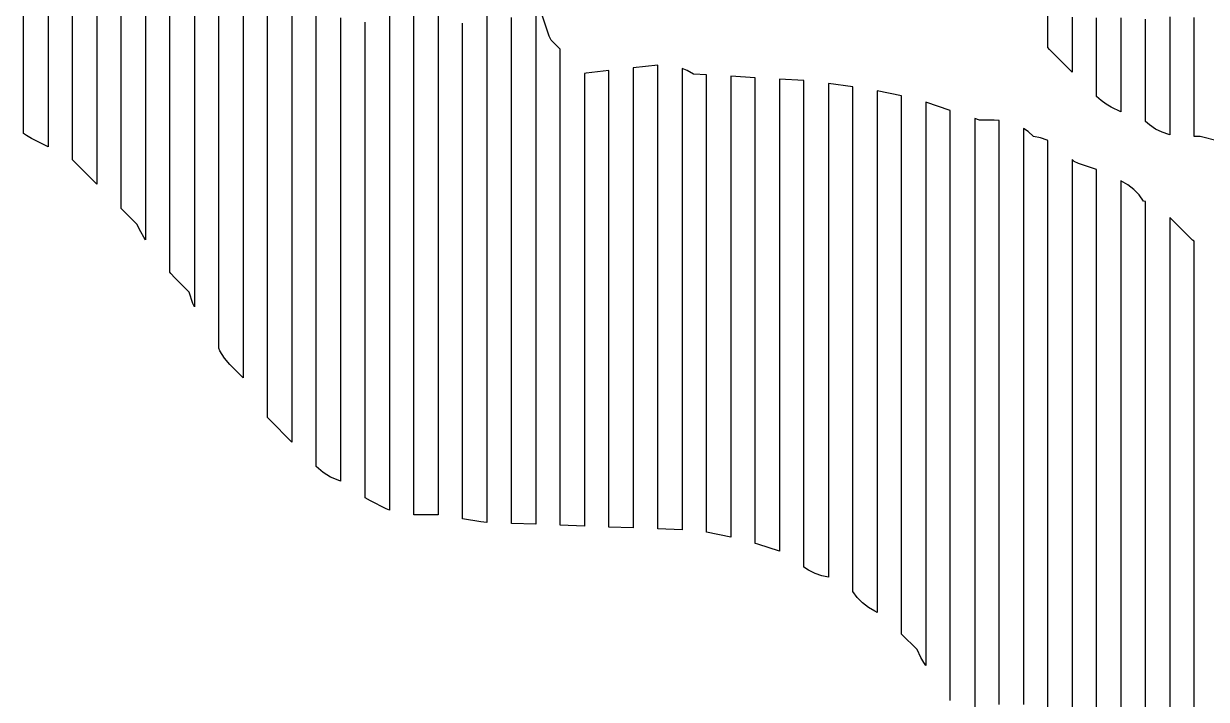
# Model space of a CAD drawing. Header units: metres. Extents: x -6 to 1890, y -8 to 898.
# Drawn here: x 1297.6 to 1491.6, y 657.3 to 768.2 of the extents above; entities that cross this region are included whole.
import ezdxf

# ---------------------------------------------------------------- set-up
doc = ezdxf.new("R2010")
doc.units = ezdxf.units.M
doc.layers.add('PASSADAS_COMPLETAS', color=1, linetype='CONTINUOUS')
doc.layers.add('PECAS_2D', color=3, linetype='CONTINUOUS')

msp = doc.modelspace()

# ---------------------------------------------------------------- linework, layer by layer
at = {"layer": 'PASSADAS_COMPLETAS'}
for points in [[(1301.578, 796.09), (1301.578, 759.69), (1301.578, 758.39), (1301.578, 757.09), (1301.578, 755.79), (1301.578, 754.49), (1301.578, 753.19), (1301.578, 747.99), (1298.88, 749.329), (1298.033, 749.811), (1297.578, 750.139), (1297.578, 755.349), (1297.578, 756.651), (1297.578, 757.954), (1297.578, 759.256), (1297.578, 760.559), (1297.578, 761.861), (1297.578, 763.164), (1297.578, 798.331)], [(1309.578, 793.92), (1309.578, 756.168), (1309.578, 754.866), (1309.578, 753.565), (1309.578, 752.263), (1309.578, 750.961), (1309.578, 749.659), (1309.578, 748.357), (1309.578, 741.848), (1305.578, 745.848), (1305.578, 751.038), (1305.578, 752.336), (1305.578, 753.633), (1305.578, 754.931), (1305.578, 756.228), (1305.578, 757.526), (1305.578, 758.823), (1305.578, 795.153)], [(1317.578, 789.427), (1317.578, 749.482), (1317.578, 746.905), (1317.578, 745.616), (1317.578, 744.327), (1317.578, 743.039), (1317.578, 741.75), (1317.578, 732.73), (1317.267, 733.162), (1316.785, 734.009), (1316.153, 735.274), (1313.578, 737.848), (1313.578, 745.629), (1313.578, 746.926), (1313.578, 748.223), (1313.578, 749.519), (1313.578, 750.816), (1313.578, 752.113), (1313.578, 792.312)], [(1325.578, 786.782), (1325.578, 742.533), (1325.578, 741.231), (1325.578, 739.93), (1325.578, 738.628), (1325.578, 737.327), (1325.578, 736.025), (1325.578, 734.724), (1325.578, 733.422), (1325.578, 732.121), (1325.578, 721.709), (1325.339, 722.275), (1324.726, 724.115), (1322.367, 726.474), (1321.716, 727.199), (1321.578, 727.391), (1321.578, 736.416), (1321.578, 737.705), (1321.578, 738.995), (1321.578, 740.284), (1321.578, 741.573), (1321.578, 742.863), (1321.578, 744.152), (1321.578, 745.442), (1321.578, 789.28)], [(1333.578, 781.3), (1333.578, 730.807), (1333.578, 729.513), (1333.578, 728.218), (1333.578, 726.923), (1333.578, 725.629), (1333.578, 724.334), (1333.578, 723.039), (1333.578, 721.745), (1333.578, 720.45), (1333.578, 719.155), (1333.578, 710.093), (1331.416, 712.255), (1330.503, 713.32), (1329.762, 714.52), (1329.578, 714.956), (1329.578, 725.322), (1329.578, 726.618), (1329.578, 727.914), (1329.578, 729.21), (1329.578, 730.505), (1329.578, 731.801), (1329.578, 733.097), (1329.578, 734.393), (1329.578, 735.689), (1329.578, 736.984), (1329.578, 783.632)], [(1341.578, 775.674), (1341.578, 717.581), (1341.578, 716.29), (1341.578, 714.999), (1341.578, 713.708), (1341.578, 712.417), (1341.578, 711.126), (1341.578, 709.835), (1341.578, 708.544), (1341.578, 707.253), (1341.578, 699.508), (1337.879, 703.207), (1337.578, 703.558), (1337.578, 712.659), (1337.578, 713.959), (1337.578, 715.26), (1337.578, 716.56), (1337.578, 717.86), (1337.578, 719.16), (1337.578, 720.461), (1337.578, 721.761), (1337.578, 723.061), (1337.578, 724.361), (1337.578, 778.969)], [(1469.578, 769.258), (1469.578, 767.968), (1469.578, 760.229), (1465.847, 763.96), (1465.578, 764.274), (1465.578, 774.584)], [(1349.578, 769.155), (1349.578, 767.866), (1349.578, 708.588), (1349.578, 707.299), (1349.578, 706.011), (1349.578, 704.722), (1349.578, 703.433), (1349.578, 702.145), (1349.578, 700.856), (1349.578, 699.567), (1349.578, 693.124), (1349.191, 693.253), (1347.899, 693.798), (1346.699, 694.539), (1345.578, 695.508), (1345.578, 703.239), (1345.578, 704.528), (1345.578, 705.817), (1345.578, 707.105), (1345.578, 708.394), (1345.578, 709.683), (1345.578, 710.971), (1345.578, 712.26), (1345.578, 713.549), (1345.578, 771.538)], [(1373.578, 770.624), (1373.578, 768.031), (1373.578, 765.438), (1373.578, 762.844), (1373.578, 760.251), (1373.578, 757.658), (1373.578, 755.065), (1373.578, 752.471), (1373.578, 749.878), (1373.578, 747.285), (1373.578, 744.691), (1373.578, 742.098), (1373.578, 739.505), (1373.578, 738.208), (1373.578, 736.911), (1373.578, 735.615), (1373.578, 734.318), (1373.578, 733.022), (1373.578, 731.725), (1373.578, 730.428), (1373.578, 696.715), (1373.578, 695.419), (1373.578, 694.122), (1373.578, 692.825), (1373.578, 691.529), (1373.578, 690.232), (1373.578, 686.342), (1372.547, 686.447), (1369.578, 686.942), (1369.578, 690.814), (1369.578, 692.105), (1369.578, 693.396), (1369.578, 694.686), (1369.578, 695.977), (1369.578, 697.268), (1369.578, 737.282), (1369.578, 738.573), (1369.578, 739.864), (1369.578, 741.155), (1369.578, 742.446), (1369.578, 743.736), (1369.578, 745.027), (1369.578, 746.318), (1369.578, 747.609), (1369.578, 750.19), (1369.578, 752.772), (1369.578, 755.354), (1369.578, 757.935), (1369.578, 760.517), (1369.578, 763.098), (1369.578, 765.68), (1369.578, 768.261)], [(1381.578, 771.582), (1381.578, 761.213), (1381.578, 759.917), (1381.578, 757.325), (1381.578, 754.733), (1381.578, 750.844), (1381.578, 749.548), (1381.578, 748.252), (1381.578, 746.956), (1381.578, 745.66), (1381.578, 744.364), (1381.578, 743.067), (1381.578, 741.771), (1381.578, 740.475), (1381.578, 737.883), (1381.578, 731.402), (1381.578, 730.106), (1381.578, 728.81), (1381.578, 727.514), (1381.578, 726.218), (1381.578, 695.111), (1381.578, 693.814), (1381.578, 692.518), (1381.578, 691.222), (1381.578, 689.926), (1381.578, 686.038), (1377.578, 686.186), (1377.578, 688.779), (1377.578, 690.076), (1377.578, 691.372), (1377.578, 692.669), (1377.578, 693.965), (1377.578, 695.262), (1377.578, 726.381), (1377.578, 727.678), (1377.578, 728.974), (1377.578, 730.271), (1377.578, 731.567), (1377.578, 732.864), (1377.578, 734.161), (1377.578, 736.754), (1377.578, 738.051), (1377.578, 739.347), (1377.578, 744.534), (1377.578, 747.127), (1377.578, 749.72), (1377.578, 752.313), (1377.578, 754.907), (1377.578, 757.5), (1377.578, 760.093), (1377.578, 762.686), (1377.578, 765.28), (1377.578, 767.873), (1377.578, 769.169)], [(1357.578, 769.944), (1357.578, 767.354), (1357.578, 764.764), (1357.578, 763.469), (1357.578, 762.174), (1357.578, 760.879), (1357.578, 759.584), (1357.578, 758.289), (1357.578, 756.995), (1357.578, 700.015), (1357.578, 698.72), (1357.578, 697.425), (1357.578, 696.13), (1357.578, 694.835), (1357.578, 693.54), (1357.578, 688.36), (1357.047, 688.576), (1354.462, 689.869), (1353.578, 690.378), (1353.578, 695.581), (1353.578, 696.881), (1353.578, 698.182), (1353.578, 699.483), (1353.578, 700.784), (1353.578, 702.085), (1353.578, 703.385), (1353.578, 704.686), (1353.578, 763.221), (1353.578, 764.522), (1353.578, 765.823), (1353.578, 767.124), (1353.578, 768.424)], [(1365.578, 769.603), (1365.578, 767), (1365.578, 764.397), (1365.578, 761.794), (1365.578, 759.191), (1365.578, 756.588), (1365.578, 753.985), (1365.578, 752.684), (1365.578, 751.382), (1365.578, 750.081), (1365.578, 748.779), (1365.578, 747.478), (1365.578, 746.176), (1365.578, 744.875), (1365.578, 698.02), (1365.578, 696.719), (1365.578, 695.417), (1365.578, 694.116), (1365.578, 692.814), (1365.578, 691.513), (1365.578, 687.608), (1361.578, 687.616), (1361.578, 691.477), (1361.578, 692.764), (1361.578, 694.051), (1361.578, 695.338), (1361.578, 696.625), (1361.578, 697.912), (1361.578, 699.199), (1361.578, 750.682), (1361.578, 751.969), (1361.578, 753.256), (1361.578, 754.543), (1361.578, 755.83), (1361.578, 758.404), (1361.578, 759.691), (1361.578, 762.265), (1361.578, 764.839), (1361.578, 767.414), (1361.578, 769.988)], [(1449.578, 657.144), (1449.578, 667.47), (1449.578, 668.76), (1449.578, 670.051), (1449.578, 671.342), (1449.578, 672.633), (1449.578, 673.923), (1449.578, 675.214), (1449.578, 680.377), (1449.578, 719.098), (1449.578, 720.388), (1449.578, 721.679), (1449.578, 722.97), (1449.578, 725.551), (1449.578, 728.133), (1449.578, 730.714), (1449.578, 733.295), (1449.578, 735.877), (1449.578, 738.458), (1449.578, 741.04), (1449.578, 744.912), (1449.578, 747.493), (1449.578, 748.784), (1449.578, 750.074), (1449.578, 753.947), (1445.578, 755.28), (1445.578, 751.376), (1445.578, 750.075), (1445.578, 747.472), (1445.578, 744.869), (1445.578, 742.267), (1445.578, 739.664), (1445.578, 737.061), (1445.578, 734.459), (1445.578, 731.856), (1445.578, 729.253), (1445.578, 726.651), (1445.578, 725.349), (1445.578, 724.048), (1445.578, 722.747), (1445.578, 721.445), (1445.578, 720.144), (1445.578, 679.803), (1445.578, 678.502), (1445.578, 677.2), (1445.578, 675.899), (1445.578, 674.598), (1445.578, 673.296), (1445.578, 671.995), (1445.578, 662.886), (1445.235, 663.361), (1444.753, 664.208), (1444.121, 665.473), (1441.578, 668.016), (1441.578, 675.81), (1441.578, 677.108), (1441.578, 678.407), (1441.578, 679.706), (1441.578, 681.005), (1441.578, 682.304), (1441.578, 700.489), (1441.578, 721.272), (1441.578, 722.571), (1441.578, 723.87), (1441.578, 725.169), (1441.578, 726.468), (1441.578, 729.066), (1441.578, 731.664), (1441.578, 734.262), (1441.578, 736.86), (1441.578, 739.458), (1441.578, 742.055), (1441.578, 744.653), (1441.578, 747.251), (1441.578, 749.849), (1441.578, 751.148), (1441.578, 752.447), (1441.578, 756.344), (1437.578, 757.144), (1437.578, 753.254), (1437.578, 751.958), (1437.578, 749.365), (1437.578, 746.772), (1437.578, 744.179), (1437.578, 741.586), (1437.578, 738.993), (1437.578, 736.401), (1437.578, 733.808), (1437.578, 731.215), (1437.578, 728.622), (1437.578, 727.325), (1437.578, 726.029), (1437.578, 724.732), (1437.578, 723.436), (1437.578, 722.14), (1437.578, 684.542), (1437.578, 683.246), (1437.578, 681.95), (1437.578, 680.653), (1437.578, 679.357), (1437.578, 678.06), (1437.578, 671.578), (1437.189, 671.772), (1436.133, 672.393), (1435.161, 673.157), (1434.301, 674.047), (1433.578, 675.032), (1433.578, 680.204), (1433.578, 681.497), (1433.578, 682.79), (1433.578, 684.083), (1433.578, 685.377), (1433.578, 686.67), (1433.578, 687.963), (1433.578, 724.167), (1433.578, 725.461), (1433.578, 726.754), (1433.578, 728.047), (1433.578, 729.34), (1433.578, 731.926), (1433.578, 734.512), (1433.578, 737.098), (1433.578, 739.684), (1433.578, 742.27), (1433.578, 744.856), (1433.578, 747.442), (1433.578, 750.028), (1433.578, 752.614), (1433.578, 753.907), (1433.578, 757.786), (1429.578, 758.358), (1429.578, 754.502), (1429.578, 753.216), (1429.578, 750.645), (1429.578, 748.075), (1429.578, 745.504), (1429.578, 742.933), (1429.578, 740.362), (1429.578, 737.791), (1429.578, 735.221), (1429.578, 732.65), (1429.578, 731.365), (1429.578, 730.079), (1429.578, 728.794), (1429.578, 727.508), (1429.578, 726.223), (1429.578, 724.938), (1429.578, 690.232), (1429.578, 687.661), (1429.578, 686.376), (1429.578, 685.09), (1429.578, 683.805), (1429.578, 682.52), (1429.578, 677.378), (1428.505, 677.6), (1427.392, 677.985), (1426.334, 678.514), (1425.578, 679.023), (1425.578, 684.172), (1425.578, 685.46), (1425.578, 686.747), (1425.578, 688.034), (1425.578, 689.322), (1425.578, 690.609), (1425.578, 691.896), (1425.578, 726.655), (1425.578, 727.942), (1425.578, 729.229), (1425.578, 730.517), (1425.578, 731.804), (1425.578, 734.379), (1425.578, 736.953), (1425.578, 739.528), (1425.578, 742.103), (1425.578, 744.677), (1425.578, 747.252), (1425.578, 749.827), (1425.578, 752.402), (1425.578, 753.689), (1425.578, 754.976), (1425.578, 758.838), (1421.578, 759.074), (1421.578, 755.201), (1421.578, 753.91), (1421.578, 752.619), (1421.578, 750.037), (1421.578, 747.455), (1421.578, 744.874), (1421.578, 742.292), (1421.578, 739.71), (1421.578, 737.128), (1421.578, 734.546), (1421.578, 731.965), (1421.578, 730.674), (1421.578, 729.383), (1421.578, 728.092), (1421.578, 726.801), (1421.578, 693.237), (1421.578, 691.947), (1421.578, 690.656), (1421.578, 689.365), (1421.578, 688.074), (1421.578, 686.783), (1421.578, 685.492), (1421.578, 681.619), (1418.031, 682.802), (1417.578, 682.915), (1417.578, 686.799), (1417.578, 688.094), (1417.578, 689.389), (1417.578, 690.684), (1417.578, 691.979), (1417.578, 693.273), (1417.578, 728.233), (1417.578, 729.528), (1417.578, 730.823), (1417.578, 732.118), (1417.578, 733.413), (1417.578, 736.002), (1417.578, 738.592), (1417.578, 741.181), (1417.578, 743.771), (1417.578, 746.361), (1417.578, 748.95), (1417.578, 751.54), (1417.578, 752.835), (1417.578, 754.13), (1417.578, 755.424), (1417.578, 759.309), (1413.578, 759.544), (1413.578, 755.632), (1413.578, 754.328), (1413.578, 751.72), (1413.578, 749.112), (1413.578, 746.505), (1413.578, 745.201), (1413.578, 742.593), (1413.578, 739.985), (1413.578, 737.377), (1413.578, 734.769), (1413.578, 732.161), (1413.578, 730.857), (1413.578, 729.553), (1413.578, 728.249), (1413.578, 694.346), (1413.578, 693.042), (1413.578, 691.739), (1413.578, 690.435), (1413.578, 689.131), (1413.578, 687.827), (1413.578, 683.915), (1409.578, 684.723), (1409.578, 688.605), (1409.578, 689.9), (1409.578, 691.194), (1409.578, 692.488), (1409.578, 693.782), (1409.578, 695.076), (1409.578, 727.428), (1409.578, 728.722), (1409.578, 730.016), (1409.578, 731.31), (1409.578, 732.604), (1409.578, 735.192), (1409.578, 737.78), (1409.578, 740.368), (1409.578, 742.956), (1409.578, 745.545), (1409.578, 748.133), (1409.578, 750.721), (1409.578, 752.015), (1409.578, 754.603), (1409.578, 755.897), (1409.578, 759.779), (1407.478, 759.903), (1406.392, 760.514), (1405.578, 760.835), (1405.578, 755.615), (1405.578, 754.31), (1405.578, 751.7), (1405.578, 749.09), (1405.578, 746.48), (1405.578, 743.87), (1405.578, 741.261), (1405.578, 738.651), (1405.578, 736.041), (1405.578, 733.431), (1405.578, 732.126), (1405.578, 730.821), (1405.578, 729.516), (1405.578, 728.211), (1405.578, 695.588), (1405.578, 694.283), (1405.578, 692.978), (1405.578, 691.673), (1405.578, 690.368), (1405.578, 689.063), (1405.578, 685.149), (1401.578, 685.297), (1401.578, 689.164), (1401.578, 690.453), (1401.578, 691.742), (1401.578, 693.031), (1401.578, 694.32), (1401.578, 695.609), (1401.578, 727.833), (1401.578, 729.122), (1401.578, 730.411), (1401.578, 731.7), (1401.578, 732.989), (1401.578, 735.567), (1401.578, 736.856), (1401.578, 739.434), (1401.578, 742.012), (1401.578, 744.59), (1401.578, 747.168), (1401.578, 749.746), (1401.578, 752.324), (1401.578, 753.613), (1401.578, 754.902), (1401.578, 761.346), (1397.578, 760.909), (1397.578, 754.404), (1397.578, 753.102), (1397.578, 751.801), (1397.578, 749.199), (1397.578, 746.597), (1397.578, 743.995), (1397.578, 741.392), (1397.578, 738.79), (1397.578, 736.188), (1397.578, 733.586), (1397.578, 732.285), (1397.578, 730.984), (1397.578, 728.381), (1397.578, 695.854), (1397.578, 694.553), (1397.578, 693.252), (1397.578, 691.951), (1397.578, 690.649), (1397.578, 689.348), (1397.578, 685.445), (1393.578, 685.593), (1393.578, 689.466), (1393.578, 690.757), (1393.578, 692.048), (1393.578, 693.339), (1393.578, 694.629), (1393.578, 726.902), (1393.578, 728.192), (1393.578, 729.483), (1393.578, 730.774), (1393.578, 732.065), (1393.578, 733.356), (1393.578, 734.647), (1393.578, 737.229), (1393.578, 739.81), (1393.578, 742.392), (1393.578, 744.974), (1393.578, 747.556), (1393.578, 748.847), (1393.578, 751.428), (1393.578, 752.719), (1393.578, 754.01), (1393.578, 760.465), (1389.842, 760.049), (1389.578, 760.008), (1389.578, 753.494), (1389.578, 752.191), (1389.578, 749.585), (1389.578, 746.979), (1389.578, 744.373), (1389.578, 741.767), (1389.578, 739.162), (1389.578, 736.556), (1389.578, 733.95), (1389.578, 732.647), (1389.578, 731.344), (1389.578, 730.041), (1389.578, 728.738), (1389.578, 727.435), (1389.578, 694.862), (1389.578, 693.559), (1389.578, 692.256), (1389.578, 690.953), (1389.578, 689.65), (1389.578, 685.741), (1385.578, 685.889), (1385.578, 689.794), (1385.578, 691.095), (1385.578, 692.396), (1385.578, 693.698), (1385.578, 694.999), (1385.578, 727.534), (1385.578, 728.836), (1385.578, 730.137), (1385.578, 731.438), (1385.578, 732.74), (1385.578, 735.343), (1385.578, 737.945), (1385.578, 740.548), (1385.578, 743.151), (1385.578, 748.357), (1385.578, 750.959), (1385.578, 752.261), (1385.578, 753.562), (1385.578, 754.864), (1385.578, 763.973), (1384.107, 765.444), (1383.764, 766.13), (1382.676, 769.394)], [(1477.578, 769.134), (1477.578, 767.847), (1477.578, 766.561), (1477.578, 765.274), (1477.578, 763.987), (1477.578, 762.701), (1477.578, 761.414), (1477.578, 760.127), (1477.578, 753.694), (1475.968, 754.499), (1475.121, 754.981), (1474.328, 755.553), (1473.578, 756.229), (1473.578, 763.959), (1473.578, 765.248), (1473.578, 766.536), (1473.578, 769.113)], [(1485.578, 769.286), (1485.578, 767.997), (1485.578, 766.707), (1485.578, 765.418), (1485.578, 764.128), (1485.578, 762.838), (1485.578, 761.549), (1485.578, 760.259), (1485.578, 758.97), (1485.578, 757.68), (1485.578, 756.39), (1485.578, 755.101), (1485.578, 749.942), (1485.451, 749.967), (1484.311, 750.354), (1483.231, 750.887), (1482.24, 751.552), (1481.578, 752.133), (1481.578, 757.297), (1481.578, 758.587), (1481.578, 759.878), (1481.578, 761.169), (1481.578, 763.751), (1481.578, 765.042), (1481.578, 766.333), (1481.578, 767.623), (1481.578, 768.914)], [(1493.578, 748.904), (1490.551, 749.661), (1489.578, 749.661), (1489.578, 753.565), (1489.578, 754.866), (1489.578, 756.168), (1489.578, 757.469), (1489.578, 758.771), (1489.578, 760.072), (1489.578, 761.373), (1489.578, 762.675), (1489.578, 763.976), (1489.578, 765.277), (1489.578, 766.579), (1489.578, 767.88), (1489.578, 769.182)], [(1457.578, 656.502), (1457.578, 657.797), (1457.578, 659.091), (1457.578, 660.386), (1457.578, 661.68), (1457.578, 662.975), (1457.578, 664.269), (1457.578, 665.564), (1457.578, 666.858), (1457.578, 713.461), (1457.578, 714.756), (1457.578, 716.051), (1457.578, 717.345), (1457.578, 718.64), (1457.578, 719.934), (1457.578, 722.523), (1457.578, 725.112), (1457.578, 727.701), (1457.578, 730.29), (1457.578, 732.879), (1457.578, 735.468), (1457.578, 738.057), (1457.578, 740.647), (1457.578, 743.236), (1457.578, 745.825), (1457.578, 747.119), (1457.578, 752.297), (1456.77, 752.349), (1454.369, 752.349), (1453.578, 752.613), (1453.578, 748.731), (1453.578, 747.437), (1453.578, 744.848), (1453.578, 742.26), (1453.578, 739.672), (1453.578, 737.083), (1453.578, 734.495), (1453.578, 731.907), (1453.578, 729.318), (1453.578, 726.73), (1453.578, 724.142), (1453.578, 721.553), (1453.578, 720.259), (1453.578, 718.965), (1453.578, 717.671), (1453.578, 716.377), (1453.578, 672.375), (1453.578, 671.081), (1453.578, 669.787), (1453.578, 668.492), (1453.578, 667.198), (1453.578, 665.904), (1453.578, 664.61), (1453.578, 663.316), (1453.578, 662.022), (1453.578, 647.786)], [(1465.578, 648.35), (1465.578, 708.997), (1465.578, 710.287), (1465.578, 711.578), (1465.578, 712.868), (1465.578, 714.158), (1465.578, 716.739), (1465.578, 719.32), (1465.578, 721.9), (1465.578, 724.481), (1465.578, 727.062), (1465.578, 729.643), (1465.578, 732.223), (1465.578, 734.804), (1465.578, 737.385), (1465.578, 739.965), (1465.578, 741.256), (1465.578, 742.546), (1465.578, 748.998), (1465.467, 749.053), (1464.354, 749.439), (1463.205, 749.684), (1462.324, 750.459), (1461.578, 750.959), (1461.578, 744.486), (1461.578, 743.192), (1461.578, 740.603), (1461.578, 738.014), (1461.578, 735.425), (1461.578, 732.836), (1461.578, 730.247), (1461.578, 727.658), (1461.578, 725.069), (1461.578, 722.48), (1461.578, 719.891), (1461.578, 717.302), (1461.578, 716.008), (1461.578, 714.713), (1461.578, 713.419), (1461.578, 712.124), (1461.578, 710.83), (1461.578, 659.051), (1461.578, 657.756), (1461.578, 656.462)], [(1473.578, 624.328), (1473.578, 701.68), (1473.578, 702.969), (1473.578, 704.258), (1473.578, 705.547), (1473.578, 706.836), (1473.578, 708.126), (1473.578, 710.704), (1473.578, 713.282), (1473.578, 717.15), (1473.578, 719.728), (1473.578, 722.307), (1473.578, 724.885), (1473.578, 727.464), (1473.578, 730.042), (1473.578, 732.62), (1473.578, 735.199), (1473.578, 737.777), (1473.578, 739.066), (1473.578, 744.223), (1470.602, 745.215), (1469.917, 745.558), (1469.578, 745.896), (1469.578, 740.73), (1469.578, 739.439), (1469.578, 736.856), (1469.578, 735.564), (1469.578, 731.689), (1469.578, 729.106), (1469.578, 726.523), (1469.578, 723.94), (1469.578, 721.357), (1469.578, 718.774), (1469.578, 716.191), (1469.578, 713.608), (1469.578, 712.316), (1469.578, 711.025), (1469.578, 709.733), (1469.578, 708.441), (1469.578, 705.858), (1469.578, 634.823)], [(1481.578, 613.772), (1481.578, 693.796), (1481.578, 695.087), (1481.578, 696.378), (1481.578, 697.668), (1481.578, 698.959), (1481.578, 700.25), (1481.578, 702.831), (1481.578, 705.413), (1481.578, 707.994), (1481.578, 710.576), (1481.578, 713.157), (1481.578, 715.738), (1481.578, 719.61), (1481.578, 722.192), (1481.578, 724.773), (1481.578, 727.355), (1481.578, 729.936), (1481.578, 731.227), (1481.578, 732.518), (1481.578, 738.971), (1481.257, 739.078), (1480.532, 740.066), (1479.673, 740.955), (1478.701, 741.72), (1477.578, 742.373), (1477.578, 735.896), (1477.578, 734.601), (1477.578, 732.01), (1477.578, 729.419), (1477.578, 726.828), (1477.578, 724.237), (1477.578, 721.646), (1477.578, 719.055), (1477.578, 716.464), (1477.578, 713.873), (1477.578, 711.282), (1477.578, 708.691), (1477.578, 706.1), (1477.578, 704.805), (1477.578, 703.509), (1477.578, 702.214), (1477.578, 700.918), (1477.578, 699.623), (1477.578, 616.712)], [(1489.578, 607.45), (1489.578, 680.93), (1489.578, 682.219), (1489.578, 683.509), (1489.578, 684.798), (1489.578, 686.087), (1489.578, 687.376), (1489.578, 688.665), (1489.578, 689.954), (1489.578, 693.822), (1489.578, 696.4), (1489.578, 698.978), (1489.578, 701.556), (1489.578, 704.135), (1489.578, 706.713), (1489.578, 709.291), (1489.578, 711.87), (1489.578, 714.448), (1489.578, 717.026), (1489.578, 719.604), (1489.578, 723.472), (1489.578, 724.761), (1489.578, 726.05), (1489.578, 732.496), (1489.306, 732.632), (1485.578, 736.359), (1485.578, 729.887), (1485.578, 728.592), (1485.578, 726.003), (1485.578, 723.414), (1485.578, 720.825), (1485.578, 718.235), (1485.578, 714.352), (1485.578, 711.762), (1485.578, 709.173), (1485.578, 706.584), (1485.578, 703.995), (1485.578, 701.406), (1485.578, 698.817), (1485.578, 696.227), (1485.578, 694.933), (1485.578, 693.638), (1485.578, 692.344), (1485.578, 689.755), (1485.578, 688.46), (1485.578, 608.196)]]:
    msp.add_lwpolyline(points, dxfattribs=at)
at = {"layer": 'PECAS_2D'}
for points in [[(1301.578, 796.09), (1301.578, 759.69), (1301.578, 758.39), (1301.578, 757.09), (1301.578, 755.79), (1301.578, 754.49), (1301.578, 753.19), (1301.578, 747.99), (1298.88, 749.329), (1298.033, 749.811), (1297.578, 750.139), (1297.578, 755.349), (1297.578, 756.651), (1297.578, 757.954), (1297.578, 759.256), (1297.578, 760.559), (1297.578, 761.861), (1297.578, 763.164), (1297.578, 798.331)], [(1309.578, 793.92), (1309.578, 756.168), (1309.578, 754.866), (1309.578, 753.565), (1309.578, 752.263), (1309.578, 750.961), (1309.578, 749.659), (1309.578, 748.357), (1309.578, 741.848), (1305.578, 745.848), (1305.578, 751.038), (1305.578, 752.336), (1305.578, 753.633), (1305.578, 754.931), (1305.578, 756.228), (1305.578, 757.526), (1305.578, 758.823), (1305.578, 795.153)], [(1317.578, 789.427), (1317.578, 749.482), (1317.578, 746.905), (1317.578, 745.616), (1317.578, 744.327), (1317.578, 743.039), (1317.578, 741.75), (1317.578, 732.73), (1317.267, 733.162), (1316.785, 734.009), (1316.153, 735.274), (1313.578, 737.848), (1313.578, 745.629), (1313.578, 746.926), (1313.578, 748.223), (1313.578, 749.519), (1313.578, 750.816), (1313.578, 752.113), (1313.578, 792.312)], [(1325.578, 786.782), (1325.578, 742.533), (1325.578, 741.231), (1325.578, 739.93), (1325.578, 738.628), (1325.578, 737.327), (1325.578, 736.025), (1325.578, 734.724), (1325.578, 733.422), (1325.578, 732.121), (1325.578, 721.709), (1325.339, 722.275), (1324.726, 724.115), (1322.367, 726.474), (1321.716, 727.199), (1321.578, 727.391), (1321.578, 736.416), (1321.578, 737.705), (1321.578, 738.995), (1321.578, 740.284), (1321.578, 741.573), (1321.578, 742.863), (1321.578, 744.152), (1321.578, 745.442), (1321.578, 789.28)], [(1333.578, 781.3), (1333.578, 730.807), (1333.578, 729.513), (1333.578, 728.218), (1333.578, 726.923), (1333.578, 725.629), (1333.578, 724.334), (1333.578, 723.039), (1333.578, 721.745), (1333.578, 720.45), (1333.578, 719.155), (1333.578, 710.093), (1331.416, 712.255), (1330.503, 713.32), (1329.762, 714.52), (1329.578, 714.956), (1329.578, 725.322), (1329.578, 726.618), (1329.578, 727.914), (1329.578, 729.21), (1329.578, 730.505), (1329.578, 731.801), (1329.578, 733.097), (1329.578, 734.393), (1329.578, 735.689), (1329.578, 736.984), (1329.578, 783.632)], [(1341.578, 775.674), (1341.578, 717.581), (1341.578, 716.29), (1341.578, 714.999), (1341.578, 713.708), (1341.578, 712.417), (1341.578, 711.126), (1341.578, 709.835), (1341.578, 708.544), (1341.578, 707.253), (1341.578, 699.508), (1337.879, 703.207), (1337.578, 703.558), (1337.578, 712.659), (1337.578, 713.959), (1337.578, 715.26), (1337.578, 716.56), (1337.578, 717.86), (1337.578, 719.16), (1337.578, 720.461), (1337.578, 721.761), (1337.578, 723.061), (1337.578, 724.361), (1337.578, 778.969)], [(1469.578, 769.258), (1469.578, 767.968), (1469.578, 760.229), (1465.847, 763.96), (1465.578, 764.274), (1465.578, 774.584)], [(1349.578, 769.155), (1349.578, 767.866), (1349.578, 708.588), (1349.578, 707.299), (1349.578, 706.011), (1349.578, 704.722), (1349.578, 703.433), (1349.578, 702.145), (1349.578, 700.856), (1349.578, 699.567), (1349.578, 693.124), (1349.191, 693.253), (1347.899, 693.798), (1346.699, 694.539), (1345.578, 695.508), (1345.578, 703.239), (1345.578, 704.528), (1345.578, 705.817), (1345.578, 707.105), (1345.578, 708.394), (1345.578, 709.683), (1345.578, 710.971), (1345.578, 712.26), (1345.578, 713.549), (1345.578, 771.538)], [(1373.578, 770.624), (1373.578, 768.031), (1373.578, 765.438), (1373.578, 762.844), (1373.578, 760.251), (1373.578, 757.658), (1373.578, 755.065), (1373.578, 752.471), (1373.578, 749.878), (1373.578, 747.285), (1373.578, 744.691), (1373.578, 742.098), (1373.578, 739.505), (1373.578, 738.208), (1373.578, 736.911), (1373.578, 735.615), (1373.578, 734.318), (1373.578, 733.022), (1373.578, 731.725), (1373.578, 730.428), (1373.578, 696.715), (1373.578, 695.419), (1373.578, 694.122), (1373.578, 692.825), (1373.578, 691.529), (1373.578, 690.232), (1373.578, 686.342), (1372.547, 686.447), (1369.578, 686.942), (1369.578, 690.814), (1369.578, 692.105), (1369.578, 693.396), (1369.578, 694.686), (1369.578, 695.977), (1369.578, 697.268), (1369.578, 737.282), (1369.578, 738.573), (1369.578, 739.864), (1369.578, 741.155), (1369.578, 742.446), (1369.578, 743.736), (1369.578, 745.027), (1369.578, 746.318), (1369.578, 747.609), (1369.578, 750.19), (1369.578, 752.772), (1369.578, 755.354), (1369.578, 757.935), (1369.578, 760.517), (1369.578, 763.098), (1369.578, 765.68), (1369.578, 768.261)], [(1381.578, 771.582), (1381.578, 761.213), (1381.578, 759.917), (1381.578, 757.325), (1381.578, 754.733), (1381.578, 750.844), (1381.578, 749.548), (1381.578, 748.252), (1381.578, 746.956), (1381.578, 745.66), (1381.578, 744.364), (1381.578, 743.067), (1381.578, 741.771), (1381.578, 740.475), (1381.578, 737.883), (1381.578, 731.402), (1381.578, 730.106), (1381.578, 728.81), (1381.578, 727.514), (1381.578, 726.218), (1381.578, 695.111), (1381.578, 693.814), (1381.578, 692.518), (1381.578, 691.222), (1381.578, 689.926), (1381.578, 686.038), (1377.578, 686.186), (1377.578, 688.779), (1377.578, 690.076), (1377.578, 691.372), (1377.578, 692.669), (1377.578, 693.965), (1377.578, 695.262), (1377.578, 726.381), (1377.578, 727.678), (1377.578, 728.974), (1377.578, 730.271), (1377.578, 731.567), (1377.578, 732.864), (1377.578, 734.161), (1377.578, 736.754), (1377.578, 738.051), (1377.578, 739.347), (1377.578, 744.534), (1377.578, 747.127), (1377.578, 749.72), (1377.578, 752.313), (1377.578, 754.907), (1377.578, 757.5), (1377.578, 760.093), (1377.578, 762.686), (1377.578, 765.28), (1377.578, 767.873), (1377.578, 769.169)], [(1357.578, 769.944), (1357.578, 767.354), (1357.578, 764.764), (1357.578, 763.469), (1357.578, 762.174), (1357.578, 760.879), (1357.578, 759.584), (1357.578, 758.289), (1357.578, 756.995), (1357.578, 700.015), (1357.578, 698.72), (1357.578, 697.425), (1357.578, 696.13), (1357.578, 694.835), (1357.578, 693.54), (1357.578, 688.36), (1357.047, 688.576), (1354.462, 689.869), (1353.578, 690.378), (1353.578, 695.581), (1353.578, 696.881), (1353.578, 698.182), (1353.578, 699.483), (1353.578, 700.784), (1353.578, 702.085), (1353.578, 703.385), (1353.578, 704.686), (1353.578, 763.221), (1353.578, 764.522), (1353.578, 765.823), (1353.578, 767.124), (1353.578, 768.424)], [(1365.578, 769.603), (1365.578, 767), (1365.578, 764.397), (1365.578, 761.794), (1365.578, 759.191), (1365.578, 756.588), (1365.578, 753.985), (1365.578, 752.684), (1365.578, 751.382), (1365.578, 750.081), (1365.578, 748.779), (1365.578, 747.478), (1365.578, 746.176), (1365.578, 744.875), (1365.578, 698.02), (1365.578, 696.719), (1365.578, 695.417), (1365.578, 694.116), (1365.578, 692.814), (1365.578, 691.513), (1365.578, 687.608), (1361.578, 687.616), (1361.578, 691.477), (1361.578, 692.764), (1361.578, 694.051), (1361.578, 695.338), (1361.578, 696.625), (1361.578, 697.912), (1361.578, 699.199), (1361.578, 750.682), (1361.578, 751.969), (1361.578, 753.256), (1361.578, 754.543), (1361.578, 755.83), (1361.578, 758.404), (1361.578, 759.691), (1361.578, 762.265), (1361.578, 764.839), (1361.578, 767.414), (1361.578, 769.988)], [(1449.578, 657.144), (1449.578, 667.47), (1449.578, 668.76), (1449.578, 670.051), (1449.578, 671.342), (1449.578, 672.633), (1449.578, 673.923), (1449.578, 675.214), (1449.578, 680.377), (1449.578, 719.098), (1449.578, 720.388), (1449.578, 721.679), (1449.578, 722.97), (1449.578, 725.551), (1449.578, 728.133), (1449.578, 730.714), (1449.578, 733.295), (1449.578, 735.877), (1449.578, 738.458), (1449.578, 741.04), (1449.578, 744.912), (1449.578, 747.493), (1449.578, 748.784), (1449.578, 750.074), (1449.578, 753.947), (1445.578, 755.28), (1445.578, 751.376), (1445.578, 750.075), (1445.578, 747.472), (1445.578, 744.869), (1445.578, 742.267), (1445.578, 739.664), (1445.578, 737.061), (1445.578, 734.459), (1445.578, 731.856), (1445.578, 729.253), (1445.578, 726.651), (1445.578, 725.349), (1445.578, 724.048), (1445.578, 722.747), (1445.578, 721.445), (1445.578, 720.144), (1445.578, 679.803), (1445.578, 678.502), (1445.578, 677.2), (1445.578, 675.899), (1445.578, 674.598), (1445.578, 673.296), (1445.578, 671.995), (1445.578, 662.886), (1445.235, 663.361), (1444.753, 664.208), (1444.121, 665.473), (1441.578, 668.016), (1441.578, 675.81), (1441.578, 677.108), (1441.578, 678.407), (1441.578, 679.706), (1441.578, 681.005), (1441.578, 682.304), (1441.578, 700.489), (1441.578, 721.272), (1441.578, 722.571), (1441.578, 723.87), (1441.578, 725.169), (1441.578, 726.468), (1441.578, 729.066), (1441.578, 731.664), (1441.578, 734.262), (1441.578, 736.86), (1441.578, 739.458), (1441.578, 742.055), (1441.578, 744.653), (1441.578, 747.251), (1441.578, 749.849), (1441.578, 751.148), (1441.578, 752.447), (1441.578, 756.344), (1437.578, 757.144), (1437.578, 753.254), (1437.578, 751.958), (1437.578, 749.365), (1437.578, 746.772), (1437.578, 744.179), (1437.578, 741.586), (1437.578, 738.993), (1437.578, 736.401), (1437.578, 733.808), (1437.578, 731.215), (1437.578, 728.622), (1437.578, 727.325), (1437.578, 726.029), (1437.578, 724.732), (1437.578, 723.436), (1437.578, 722.14), (1437.578, 684.542), (1437.578, 683.246), (1437.578, 681.95), (1437.578, 680.653), (1437.578, 679.357), (1437.578, 678.06), (1437.578, 671.578), (1437.189, 671.772), (1436.133, 672.393), (1435.161, 673.157), (1434.301, 674.047), (1433.578, 675.032), (1433.578, 680.204), (1433.578, 681.497), (1433.578, 682.79), (1433.578, 684.083), (1433.578, 685.377), (1433.578, 686.67), (1433.578, 687.963), (1433.578, 724.167), (1433.578, 725.461), (1433.578, 726.754), (1433.578, 728.047), (1433.578, 729.34), (1433.578, 731.926), (1433.578, 734.512), (1433.578, 737.098), (1433.578, 739.684), (1433.578, 742.27), (1433.578, 744.856), (1433.578, 747.442), (1433.578, 750.028), (1433.578, 752.614), (1433.578, 753.907), (1433.578, 757.786), (1429.578, 758.358), (1429.578, 754.502), (1429.578, 753.216), (1429.578, 750.645), (1429.578, 748.075), (1429.578, 745.504), (1429.578, 742.933), (1429.578, 740.362), (1429.578, 737.791), (1429.578, 735.221), (1429.578, 732.65), (1429.578, 731.365), (1429.578, 730.079), (1429.578, 728.794), (1429.578, 727.508), (1429.578, 726.223), (1429.578, 724.938), (1429.578, 690.232), (1429.578, 687.661), (1429.578, 686.376), (1429.578, 685.09), (1429.578, 683.805), (1429.578, 682.52), (1429.578, 677.378), (1428.505, 677.6), (1427.392, 677.985), (1426.334, 678.514), (1425.578, 679.023), (1425.578, 684.172), (1425.578, 685.46), (1425.578, 686.747), (1425.578, 688.034), (1425.578, 689.322), (1425.578, 690.609), (1425.578, 691.896), (1425.578, 726.655), (1425.578, 727.942), (1425.578, 729.229), (1425.578, 730.517), (1425.578, 731.804), (1425.578, 734.379), (1425.578, 736.953), (1425.578, 739.528), (1425.578, 742.103), (1425.578, 744.677), (1425.578, 747.252), (1425.578, 749.827), (1425.578, 752.402), (1425.578, 753.689), (1425.578, 754.976), (1425.578, 758.838), (1421.578, 759.074), (1421.578, 755.201), (1421.578, 753.91), (1421.578, 752.619), (1421.578, 750.037), (1421.578, 747.455), (1421.578, 744.874), (1421.578, 742.292), (1421.578, 739.71), (1421.578, 737.128), (1421.578, 734.546), (1421.578, 731.965), (1421.578, 730.674), (1421.578, 729.383), (1421.578, 728.092), (1421.578, 726.801), (1421.578, 693.237), (1421.578, 691.947), (1421.578, 690.656), (1421.578, 689.365), (1421.578, 688.074), (1421.578, 686.783), (1421.578, 685.492), (1421.578, 681.619), (1418.031, 682.802), (1417.578, 682.915), (1417.578, 686.799), (1417.578, 688.094), (1417.578, 689.389), (1417.578, 690.684), (1417.578, 691.979), (1417.578, 693.273), (1417.578, 728.233), (1417.578, 729.528), (1417.578, 730.823), (1417.578, 732.118), (1417.578, 733.413), (1417.578, 736.002), (1417.578, 738.592), (1417.578, 741.181), (1417.578, 743.771), (1417.578, 746.361), (1417.578, 748.95), (1417.578, 751.54), (1417.578, 752.835), (1417.578, 754.13), (1417.578, 755.424), (1417.578, 759.309), (1413.578, 759.544), (1413.578, 755.632), (1413.578, 754.328), (1413.578, 751.72), (1413.578, 749.112), (1413.578, 746.505), (1413.578, 745.201), (1413.578, 742.593), (1413.578, 739.985), (1413.578, 737.377), (1413.578, 734.769), (1413.578, 732.161), (1413.578, 730.857), (1413.578, 729.553), (1413.578, 728.249), (1413.578, 694.346), (1413.578, 693.042), (1413.578, 691.739), (1413.578, 690.435), (1413.578, 689.131), (1413.578, 687.827), (1413.578, 683.915), (1409.578, 684.723), (1409.578, 688.605), (1409.578, 689.9), (1409.578, 691.194), (1409.578, 692.488), (1409.578, 693.782), (1409.578, 695.076), (1409.578, 727.428), (1409.578, 728.722), (1409.578, 730.016), (1409.578, 731.31), (1409.578, 732.604), (1409.578, 735.192), (1409.578, 737.78), (1409.578, 740.368), (1409.578, 742.956), (1409.578, 745.545), (1409.578, 748.133), (1409.578, 750.721), (1409.578, 752.015), (1409.578, 754.603), (1409.578, 755.897), (1409.578, 759.779), (1407.478, 759.903), (1406.392, 760.514), (1405.578, 760.835), (1405.578, 755.615), (1405.578, 754.31), (1405.578, 751.7), (1405.578, 749.09), (1405.578, 746.48), (1405.578, 743.87), (1405.578, 741.261), (1405.578, 738.651), (1405.578, 736.041), (1405.578, 733.431), (1405.578, 732.126), (1405.578, 730.821), (1405.578, 729.516), (1405.578, 728.211), (1405.578, 695.588), (1405.578, 694.283), (1405.578, 692.978), (1405.578, 691.673), (1405.578, 690.368), (1405.578, 689.063), (1405.578, 685.149), (1401.578, 685.297), (1401.578, 689.164), (1401.578, 690.453), (1401.578, 691.742), (1401.578, 693.031), (1401.578, 694.32), (1401.578, 695.609), (1401.578, 727.833), (1401.578, 729.122), (1401.578, 730.411), (1401.578, 731.7), (1401.578, 732.989), (1401.578, 735.567), (1401.578, 736.856), (1401.578, 739.434), (1401.578, 742.012), (1401.578, 744.59), (1401.578, 747.168), (1401.578, 749.746), (1401.578, 752.324), (1401.578, 753.613), (1401.578, 754.902), (1401.578, 761.346), (1397.578, 760.909), (1397.578, 754.404), (1397.578, 753.102), (1397.578, 751.801), (1397.578, 749.199), (1397.578, 746.597), (1397.578, 743.995), (1397.578, 741.392), (1397.578, 738.79), (1397.578, 736.188), (1397.578, 733.586), (1397.578, 732.285), (1397.578, 730.984), (1397.578, 728.381), (1397.578, 695.854), (1397.578, 694.553), (1397.578, 693.252), (1397.578, 691.951), (1397.578, 690.649), (1397.578, 689.348), (1397.578, 685.445), (1393.578, 685.593), (1393.578, 689.466), (1393.578, 690.757), (1393.578, 692.048), (1393.578, 693.339), (1393.578, 694.629), (1393.578, 726.902), (1393.578, 728.192), (1393.578, 729.483), (1393.578, 730.774), (1393.578, 732.065), (1393.578, 733.356), (1393.578, 734.647), (1393.578, 737.229), (1393.578, 739.81), (1393.578, 742.392), (1393.578, 744.974), (1393.578, 747.556), (1393.578, 748.847), (1393.578, 751.428), (1393.578, 752.719), (1393.578, 754.01), (1393.578, 760.465), (1389.842, 760.049), (1389.578, 760.008), (1389.578, 753.494), (1389.578, 752.191), (1389.578, 749.585), (1389.578, 746.979), (1389.578, 744.373), (1389.578, 741.767), (1389.578, 739.162), (1389.578, 736.556), (1389.578, 733.95), (1389.578, 732.647), (1389.578, 731.344), (1389.578, 730.041), (1389.578, 728.738), (1389.578, 727.435), (1389.578, 694.862), (1389.578, 693.559), (1389.578, 692.256), (1389.578, 690.953), (1389.578, 689.65), (1389.578, 685.741), (1385.578, 685.889), (1385.578, 689.794), (1385.578, 691.095), (1385.578, 692.396), (1385.578, 693.698), (1385.578, 694.999), (1385.578, 727.534), (1385.578, 728.836), (1385.578, 730.137), (1385.578, 731.438), (1385.578, 732.74), (1385.578, 735.343), (1385.578, 737.945), (1385.578, 740.548), (1385.578, 743.151), (1385.578, 748.357), (1385.578, 750.959), (1385.578, 752.261), (1385.578, 753.562), (1385.578, 754.864), (1385.578, 763.973), (1384.107, 765.444), (1383.764, 766.13), (1382.676, 769.394)], [(1477.578, 769.134), (1477.578, 767.847), (1477.578, 766.561), (1477.578, 765.274), (1477.578, 763.987), (1477.578, 762.701), (1477.578, 761.414), (1477.578, 760.127), (1477.578, 753.694), (1475.968, 754.499), (1475.121, 754.981), (1474.328, 755.553), (1473.578, 756.229), (1473.578, 763.959), (1473.578, 765.248), (1473.578, 766.536), (1473.578, 769.113)], [(1485.578, 769.286), (1485.578, 767.997), (1485.578, 766.707), (1485.578, 765.418), (1485.578, 764.128), (1485.578, 762.838), (1485.578, 761.549), (1485.578, 760.259), (1485.578, 758.97), (1485.578, 757.68), (1485.578, 756.39), (1485.578, 755.101), (1485.578, 749.942), (1485.451, 749.967), (1484.311, 750.354), (1483.231, 750.887), (1482.24, 751.552), (1481.578, 752.133), (1481.578, 757.297), (1481.578, 758.587), (1481.578, 759.878), (1481.578, 761.169), (1481.578, 763.751), (1481.578, 765.042), (1481.578, 766.333), (1481.578, 767.623), (1481.578, 768.914)], [(1493.578, 748.904), (1490.551, 749.661), (1489.578, 749.661), (1489.578, 753.565), (1489.578, 754.866), (1489.578, 756.168), (1489.578, 757.469), (1489.578, 758.771), (1489.578, 760.072), (1489.578, 761.373), (1489.578, 762.675), (1489.578, 763.976), (1489.578, 765.277), (1489.578, 766.579), (1489.578, 767.88), (1489.578, 769.182)], [(1457.578, 656.502), (1457.578, 657.797), (1457.578, 659.091), (1457.578, 660.386), (1457.578, 661.68), (1457.578, 662.975), (1457.578, 664.269), (1457.578, 665.564), (1457.578, 666.858), (1457.578, 713.461), (1457.578, 714.756), (1457.578, 716.051), (1457.578, 717.345), (1457.578, 718.64), (1457.578, 719.934), (1457.578, 722.523), (1457.578, 725.112), (1457.578, 727.701), (1457.578, 730.29), (1457.578, 732.879), (1457.578, 735.468), (1457.578, 738.057), (1457.578, 740.647), (1457.578, 743.236), (1457.578, 745.825), (1457.578, 747.119), (1457.578, 752.297), (1456.77, 752.349), (1454.369, 752.349), (1453.578, 752.613), (1453.578, 748.731), (1453.578, 747.437), (1453.578, 744.848), (1453.578, 742.26), (1453.578, 739.672), (1453.578, 737.083), (1453.578, 734.495), (1453.578, 731.907), (1453.578, 729.318), (1453.578, 726.73), (1453.578, 724.142), (1453.578, 721.553), (1453.578, 720.259), (1453.578, 718.965), (1453.578, 717.671), (1453.578, 716.377), (1453.578, 672.375), (1453.578, 671.081), (1453.578, 669.787), (1453.578, 668.492), (1453.578, 667.198), (1453.578, 665.904), (1453.578, 664.61), (1453.578, 663.316), (1453.578, 662.022), (1453.578, 647.786)], [(1465.578, 648.35), (1465.578, 708.997), (1465.578, 710.287), (1465.578, 711.578), (1465.578, 712.868), (1465.578, 714.158), (1465.578, 716.739), (1465.578, 719.32), (1465.578, 721.9), (1465.578, 724.481), (1465.578, 727.062), (1465.578, 729.643), (1465.578, 732.223), (1465.578, 734.804), (1465.578, 737.385), (1465.578, 739.965), (1465.578, 741.256), (1465.578, 742.546), (1465.578, 748.998), (1465.467, 749.053), (1464.354, 749.439), (1463.205, 749.684), (1462.324, 750.459), (1461.578, 750.959), (1461.578, 744.486), (1461.578, 743.192), (1461.578, 740.603), (1461.578, 738.014), (1461.578, 735.425), (1461.578, 732.836), (1461.578, 730.247), (1461.578, 727.658), (1461.578, 725.069), (1461.578, 722.48), (1461.578, 719.891), (1461.578, 717.302), (1461.578, 716.008), (1461.578, 714.713), (1461.578, 713.419), (1461.578, 712.124), (1461.578, 710.83), (1461.578, 659.051), (1461.578, 657.756), (1461.578, 656.462)], [(1473.578, 624.328), (1473.578, 701.68), (1473.578, 702.969), (1473.578, 704.258), (1473.578, 705.547), (1473.578, 706.836), (1473.578, 708.126), (1473.578, 710.704), (1473.578, 713.282), (1473.578, 717.15), (1473.578, 719.728), (1473.578, 722.307), (1473.578, 724.885), (1473.578, 727.464), (1473.578, 730.042), (1473.578, 732.62), (1473.578, 735.199), (1473.578, 737.777), (1473.578, 739.066), (1473.578, 744.223), (1470.602, 745.215), (1469.917, 745.558), (1469.578, 745.896), (1469.578, 740.73), (1469.578, 739.439), (1469.578, 736.856), (1469.578, 735.564), (1469.578, 731.689), (1469.578, 729.106), (1469.578, 726.523), (1469.578, 723.94), (1469.578, 721.357), (1469.578, 718.774), (1469.578, 716.191), (1469.578, 713.608), (1469.578, 712.316), (1469.578, 711.025), (1469.578, 709.733), (1469.578, 708.441), (1469.578, 705.858), (1469.578, 634.823)], [(1481.578, 613.772), (1481.578, 693.796), (1481.578, 695.087), (1481.578, 696.378), (1481.578, 697.668), (1481.578, 698.959), (1481.578, 700.25), (1481.578, 702.831), (1481.578, 705.413), (1481.578, 707.994), (1481.578, 710.576), (1481.578, 713.157), (1481.578, 715.738), (1481.578, 719.61), (1481.578, 722.192), (1481.578, 724.773), (1481.578, 727.355), (1481.578, 729.936), (1481.578, 731.227), (1481.578, 732.518), (1481.578, 738.971), (1481.257, 739.078), (1480.532, 740.066), (1479.673, 740.955), (1478.701, 741.72), (1477.578, 742.373), (1477.578, 735.896), (1477.578, 734.601), (1477.578, 732.01), (1477.578, 729.419), (1477.578, 726.828), (1477.578, 724.237), (1477.578, 721.646), (1477.578, 719.055), (1477.578, 716.464), (1477.578, 713.873), (1477.578, 711.282), (1477.578, 708.691), (1477.578, 706.1), (1477.578, 704.805), (1477.578, 703.509), (1477.578, 702.214), (1477.578, 700.918), (1477.578, 699.623), (1477.578, 616.712)], [(1489.578, 607.45), (1489.578, 680.93), (1489.578, 682.219), (1489.578, 683.509), (1489.578, 684.798), (1489.578, 686.087), (1489.578, 687.376), (1489.578, 688.665), (1489.578, 689.954), (1489.578, 693.822), (1489.578, 696.4), (1489.578, 698.978), (1489.578, 701.556), (1489.578, 704.135), (1489.578, 706.713), (1489.578, 709.291), (1489.578, 711.87), (1489.578, 714.448), (1489.578, 717.026), (1489.578, 719.604), (1489.578, 723.472), (1489.578, 724.761), (1489.578, 726.05), (1489.578, 732.496), (1489.306, 732.632), (1485.578, 736.359), (1485.578, 729.887), (1485.578, 728.592), (1485.578, 726.003), (1485.578, 723.414), (1485.578, 720.825), (1485.578, 718.235), (1485.578, 714.352), (1485.578, 711.762), (1485.578, 709.173), (1485.578, 706.584), (1485.578, 703.995), (1485.578, 701.406), (1485.578, 698.817), (1485.578, 696.227), (1485.578, 694.933), (1485.578, 693.638), (1485.578, 692.344), (1485.578, 689.755), (1485.578, 688.46), (1485.578, 608.196)]]:
    msp.add_lwpolyline(points, dxfattribs=at)

doc.saveas('drawing.dxf')
